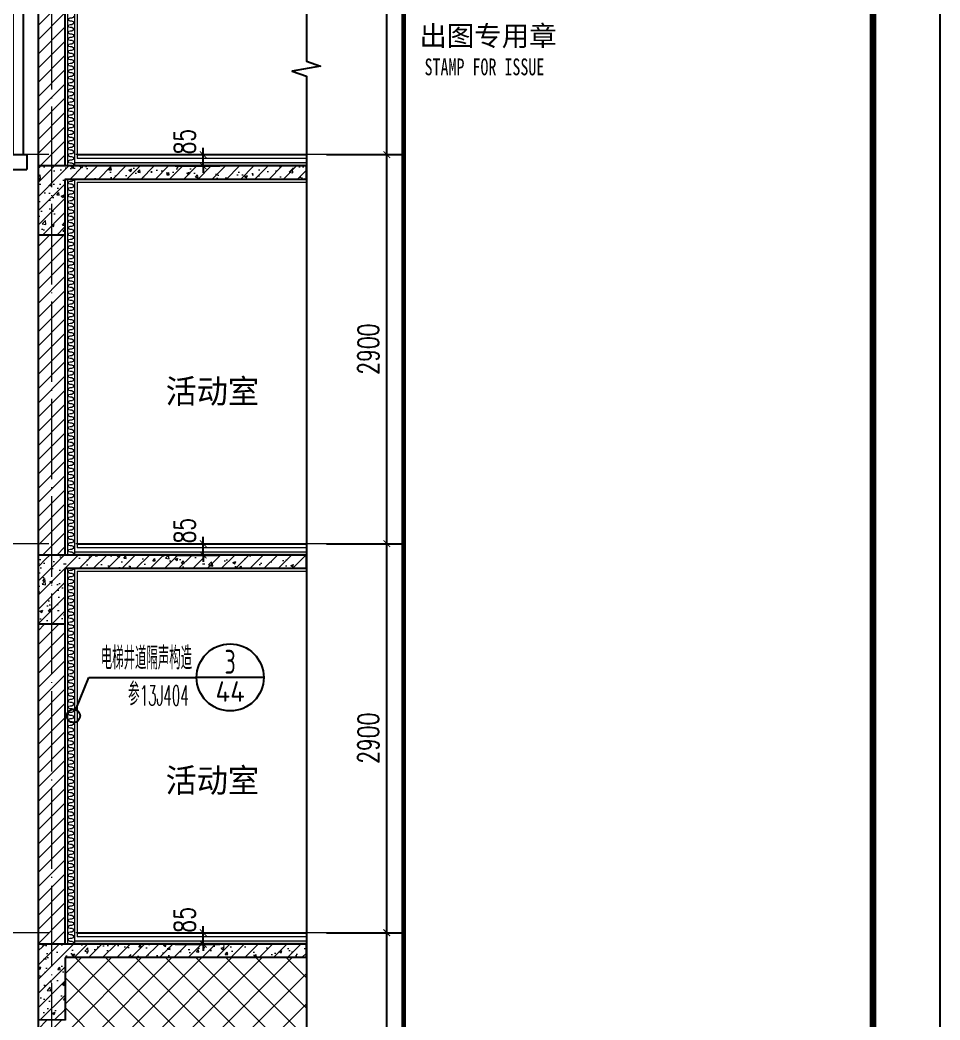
# Model space of a CAD drawing. Extents: x -668857 to 185752, y -270966 to 286822.
# Drawn here: x 49680 to 56540, y 165282 to 172735 of the extents above; entities that cross this region are included whole.
import ezdxf
from ezdxf.enums import TextEntityAlignment as Align

# ---------------------------------------------------------------- set-up
doc = ezdxf.new("R2010")
doc.units = 0
doc.header["$LTSCALE"] = 1000
doc.linetypes.add('DOTE', pattern=[2.42, 2, -0.2, 0.02, -0.2])
doc.layers.get('0').update_dxf_attribs({"linetype": 'CONTINUOUS'})
doc.layers.get('DEFPOINTS').update_dxf_attribs({"linetype": 'CONTINUOUS'})
for name, color, linetype in [('-TK', 7, 'CONTINUOUS'), ('DIM_ELEV', 3, 'CONTINUOUS'), ('DIM_IDEN', 67, 'CONTINUOUS'), ('DIM_SYMB', 3, 'CONTINUOUS'), ('PUB_DIM', 3, 'CONTINUOUS'), ('PUB_TEXT', 2, 'CONTINUOUS'), ('WALL', 5, 'CONTINUOUS'), ('图签文字', 4, 'CONTINUOUS'), ('看线', 251, 'CONTINUOUS'), ('立面-看线', 251, 'CONTINUOUS'), ('设备', 253, 'CONTINUOUS')]:
    doc.layers.add(name, color=color, linetype=linetype)
for name, color, linetype, lineweight in [('DOTE', 19, 'DOTE', 9), ('PUB_HATCH', 8, 'CONTINUOUS', 9), ('内粉刷', 37, 'CONTINUOUS', 9), ('图框', 9, 'CONTINUOUS', 18), ('填充', 251, 'CONTINUOUS', 5)]:
    doc.layers.add(name, color=color, linetype=linetype, lineweight=lineweight)
doc.styles.add('_TCH_DIM', font='SIMPLEX.shx', dxfattribs={"width": 0.7, "bigfont": 'GBCBIG.shx'})
doc.styles.add('_TCH_DIM_T3', font='SIMPLEX', dxfattribs={"width": 0.705882, "bigfont": 'GBCBIG'})
doc.styles.add('STANDARD_T3', font='gbenor.shx', dxfattribs={"bigfont": 'gbcbig.shx'})
doc.styles.add('建筑图签-1', font='simhei.ttf', dxfattribs={"width": 0.7})
doc.dimstyles.new('_TCH_ARCH&&50', dxfattribs={"dimtxt": 157.5, "dimasz": 50, "dimexe": 125, "dimexo": 150, "dimgap": 58.75, "dimtad": 1, "dimdec": 0, "dimzin": 0, "dimdsep": 46, "dimtxsty": '_TCH_DIM_T3', "dimblk": 'ARCHTICK', "dimcen": 0.09, "dimclrt": 7, "dimazin": 0, "dimtfac": 1, "dimtdec": 0, "dimtix": 1, "dimtmove": 2, "dimatfit": 3, "dimldrblk": 'ARCHTICK', "dimfxl": 1, "dimtolj": 1, "dimtzin": 0, "dimarcsym": 0})
pattern_1 = [(45, (-101148.19, 258413.93), (-53.03303, 53.03303), [])]
pattern_2 = [(45, (-101148.19, 258360.08), (-53.03301, 53.03301), []), (50, (-101148.19, 258360.08), (215.17805, -18.82564), [22.5, -247.5]), (355, (-101148.19, 258360.08), (-41.6254, 225.65764), [18, -198]), (100.4514, (-101130.26, 258358.51), (173.55281, 206.83186), [19.12206, -210.34263]), (46.1842, (-101148.2, 258420.08), (320.1723, -49.6557), [33.75, -371.25]), (96.6356, (-101121.5, 258415.94), (280.3988, 292.23536), [28.6831, -315.5139]), (351.1842, (-101148.2, 258420.08), (280.3986, 292.2356), [27, -297]), (21, (-101118.19, 258405.08), (179.07212, -120.78567), [22.5, -247.5]), (326, (-101118.19, 258405.08), (72.9946, 217.545), [18, -198]), (71.4514, (-101103.26, 258395.01), (252.0668, 96.75915), [19.12206, -210.34263]), (37.5, (-101148.19, 258360.08), (3.647957, 99.868156), [0, -195.6, 0, -201, 0, -198.75]), (7.5, (-101148.19, 258360.08), (78.92086, 118.323514), [0, -114.6, 0, -191.1, 0, -75.75]), (327.5, (-101215.09, 258360.08), (160.14673, -6.76646), [0, -75, 0, -234, 0, -310.5]), (317.5, (-101245.09, 258360.08), (174.95585, 30.0315), [0, -97.5, 0, -155.4, 0, -220.5])]

# ---------------------------------------------------------------- blocks, each defined once
blk = doc.blocks.new('A1')
blk.add_lwpolyline([(0, 59400), (0, 0), (84100, 0), (84100, 59400)], close=True)
at = {"const_width": 100}
blk.add_lwpolyline([(2500, 58400), (2500, 1000), (83100, 1000), (83100, 58400)], close=True, dxfattribs=at)
at = {"layer": '图框', "const_width": 70}
blk.add_lwpolyline([(76100, 1000), (76100, 58400)], dxfattribs=at)
at = {"layer": '图框', "style": '建筑图签-1', "width": 0.7}
blk.add_text('STAMP FOR ISSUE', height=250, dxfattribs=at).set_placement((76413, 31081))
at = {"layer": '图签文字', "color": 7, "style": '建筑图签-1'}
blk.add_text('出图专用章', height=300, dxfattribs=at).set_placement((76336, 31518))
blk = doc.blocks.new('$LinePat$保温层')
at = {"color": 0}
for p, q in [((24, -24), (24, -56)), ((72, -56), (72, -24))]:
    blk.add_line(p, q, dxfattribs=at)
for centre, start, end in [((96, -24), 90, 180), ((0, -24), 0, 90), ((48, -56), 180, 0)]:
    blk.add_arc(centre, 24, start, end, dxfattribs=at)
blk = doc.blocks.new('A$C3EC504A2')
at = {"layer": '设备', "color": 206}
for p, q in [((-172.5, 1734.9), (-143, 1734.9)), ((143.4, 1764), (-143.4, 1764)), ((-133, 1724.9), (-133, 1609.2)), ((-91.6, 1764), (-91.6, -1418.3)), ((82.9, 1764), (82.9, -1418.3)), ((82.9, 1764), (82.9, 1570.1)), ((132.9, 1724.9), (132.9, 1609.2)), ((172.5, 1734.9), (142.9, 1734.9)), ((-91.6, 1570.1), (-242.2, 1570.1)), ((-213.1, 1599.2), (-143, 1599.2)), ((242.2, 1570.1), (82.9, 1570.1)), ((213.1, 1599.2), (142.9, 1599.2)), ((-952.1, 1158.1), (-868.8, 1158.1)), ((-175, -1204.9), (-175, -869.8)), ((175, -1204.9), (175, -869.8)), ((300, -1037.9), (-300, -1037.9)), ((-959.6, -1298), (834.8, -1298)), ((-959.6, -1298), (-959.6, -1418.3)), ((834.8, -1298), (834.8, -1418.3)), ((-959.6, -1418.3), (834.8, -1418.3)), ((-141.6, -1418.3), (-141.6, -1462)), ((132.9, -1418.3), (132.9, -1462)), ((-172.5, -1491.1), (-143, -1491.1)), ((143.4, -1462), (-143.4, -1462)), ((-133, -1501.1), (-133, -1546.6)), ((-91.6, -1462), (-91.6, -1585.7)), ((82.9, -1462), (82.9, -1585.7)), ((132.9, -1501.1), (132.9, -1546.6)), ((172.5, -1491.1), (142.9, -1491.1)), ((242.2, -1585.7), (-242.2, -1585.7)), ((-213.1, -1556.6), (-143, -1556.6)), ((213.1, -1556.6), (142.9, -1556.6))]:
    blk.add_line(p, q, dxfattribs=at)
for points in [[(722.6, 1363.4), (722.6, 1158.1), (-868.8, 1158.1), (-868.8, 1363.4)], [(722.6, 1158.1), (722.6, -1298), (-959.6, -1298), (-959.6, 1158.1)]]:
    blk.add_lwpolyline(points, close=True, dxfattribs=at)
for points in [[(-959.6, 1158.1), (-892.8, 1158.1), (-892.8, -1298)], [(722.6, 1158.1), (805.8, 1158.1), (805.8, -1298)]]:
    blk.add_lwpolyline(points, dxfattribs=at)
for centre, radius, start, end in [((-143.4, 1734.9), 29.1, 90.00001, 180.00001), ((-143, 1724.9), 10, 0.00001, 90.00001), ((142.9, 1724.9), 10, 90.00001, 180.00001), ((143.4, 1734.9), 29.1, 0.00001, 90.00001), ((-143, 1609.2), 10, 270.00001, 0.00001), ((142.9, 1609.2), 10, 180.00001, 270.00001), ((-213.1, 1570.1), 29.1, 90.00001, 180.00001), ((213.1, 1570.1), 29.1, 0.00001, 90.00001), ((-143.4, -1491.1), 29.1, 90.00001, 180.00001), ((-143, -1501.1), 10, 0.00001, 90.00001), ((142.9, -1501.1), 10, 90.00001, 180.00001), ((143.4, -1491.1), 29.1, 0.00001, 90.00001), ((-213.1, -1585.7), 29.1, 90.00001, 180.00001), ((-143, -1546.6), 10, 270.00001, 0.00001), ((142.9, -1546.6), 10, 180.00001, 270.00001), ((213.1, -1585.7), 29.1, 0.00001, 90.00001)]:
    blk.add_arc(centre, radius, start, end, dxfattribs=at)
blk = doc.blocks.new('BFGBFBCBVFB')
at = {"layer": 'PUB_HATCH'}
h = blk.add_hatch(dxfattribs=at)
h.set_pattern_fill('普通砖', color=256, scale=30, style=0)
h.set_pattern_definition([(45, (0, 53.85), (-53.03303, 53.03303), [])])
h.paths.add_polyline_path([(896472.3, 25480), (896272.3, 25480), (896272.3, 23095), (896472.3, 23095)])
at = {"layer": 'WALL'}
for p, q in [((896272.3, 25480), (896272.3, 23095)), ((896472.3, 25480), (896472.3, 23095)), ((896472.3, 23095), (896272.3, 23095))]:
    blk.add_line(p, q, dxfattribs=at)
at = {"layer": '内粉刷'}
for p, q in [((896493.3, 23095), (896493.3, 25895)), ((896543.3, 25895), (896543.3, 23095))]:
    blk.add_line(p, q, dxfattribs=at)
blk.add_lwpolyline([(896563.3, 25875), (896563.3, 23150)], dxfattribs=at)
at = {"layer": '填充', "color": 252, "xscale": -0.5013020832264923, "yscale": 0.499999999874268, "zscale": 0.4999999998742679, "rotation": 269.9999999995265}
for p in [(896538.3, 24162.5), (896538.3, 24114.3), (896538.3, 24066.2), (896538.3, 24018.1), (896538.3, 23970), (896538.3, 23921.8), (896538.3, 23873.7), (896538.3, 23825.6), (896538.3, 23777.5), (896538.3, 23729.3), (896538.3, 23681.2), (896538.3, 23633.1), (896538.3, 23585), (896538.3, 23536.8), (896538.3, 23488.7), (896538.3, 23440.6), (896538.3, 23392.5), (896538.3, 23344.3), (896538.3, 23296.2), (896538.3, 23248.1), (896538.3, 23200), (896538.3, 23151.8), (896538.3, 23103.7)]:
    blk.add_blockref('$LinePat$保温层', p, dxfattribs=at)
blk = doc.blocks.new('_ArchTick')
at = {"color": 0, "linetype": 'ByBlock', "const_width": 0.15}
blk.add_lwpolyline([(-0.5, -0.5), (0.5, 0.5)], dxfattribs=at)
blk = doc.blocks.new('*D548')
at = {"layer": 'DEFPOINTS', "color": 0, "transparency": 16777216}
for p in [(50687.5, 165931.6), (51045.9, 165931.6), (50687.5, 165846.7)]:
    blk.add_point(p, dxfattribs=at)
at = {"layer": 'PUB_DIM', "color": 0, "lineweight": -2, "transparency": 16777216}
for p, q in [((51045.9, 165931.6), (51045.9, 165981.6)), ((50837.5, 165931.6), (51170.9, 165931.6)), ((51045.9, 165846.7), (51045.9, 165931.6)), ((50837.5, 165846.7), (51170.9, 165846.7)), ((51045.9, 165846.7), (51045.9, 165796.7))]:
    blk.add_line(p, q, dxfattribs=at)
at = {"layer": 'PUB_DIM', "color": 0, "lineweight": -2, "transparency": 16777216, "xscale": 50, "yscale": 50, "zscale": 50}
for p, rotation in [((51045.9, 165931.6), 270), ((51045.9, 165846.7), 90)]:
    blk.add_blockref('_ArchTick', p, dxfattribs=dict(at, rotation=rotation))
at = {"layer": 'PUB_DIM', "color": 7, "transparency": 16777216, "insert": (50908.4, 166028.4), "char_height": 157.5, "attachment_point": 5, "rotation": 90, "style": '_TCH_DIM_T3'}
blk.add_mtext('\\A1;85', dxfattribs=at)
blk = doc.blocks.new('*D549')
at = {"layer": 'DEFPOINTS', "color": 0, "transparency": 16777216}
for p in [(50687.5, 168831.6), (51045.9, 168831.6), (50687.5, 168746.7)]:
    blk.add_point(p, dxfattribs=at)
at = {"layer": 'PUB_DIM', "color": 0, "lineweight": -2, "transparency": 16777216}
for p, q in [((50837.5, 168831.6), (51170.9, 168831.6)), ((51045.9, 168831.6), (51045.9, 168881.6)), ((51045.9, 168746.7), (51045.9, 168831.6)), ((50837.5, 168746.7), (51170.9, 168746.7)), ((51045.9, 168746.7), (51045.9, 168696.7))]:
    blk.add_line(p, q, dxfattribs=at)
at = {"layer": 'PUB_DIM', "color": 0, "lineweight": -2, "transparency": 16777216, "xscale": 50, "yscale": 50, "zscale": 50}
for p, rotation in [((51045.9, 168831.6), 270), ((51045.9, 168746.7), 90)]:
    blk.add_blockref('_ArchTick', p, dxfattribs=dict(at, rotation=rotation))
at = {"layer": 'PUB_DIM', "color": 7, "transparency": 16777216, "insert": (50908.4, 168928.4), "char_height": 157.5, "attachment_point": 5, "rotation": 90, "style": '_TCH_DIM_T3'}
blk.add_mtext('\\A1;85', dxfattribs=at)
blk = doc.blocks.new('*D550')
at = {"layer": 'DEFPOINTS', "color": 0, "transparency": 16777216}
for p in [(50687.5, 171731.6), (51045.9, 171731.6), (50687.5, 171646.7)]:
    blk.add_point(p, dxfattribs=at)
at = {"layer": 'PUB_DIM', "color": 0, "lineweight": -2, "transparency": 16777216}
for p, q in [((50837.5, 171731.6), (51170.9, 171731.6)), ((51045.9, 171731.6), (51045.9, 171781.6)), ((51045.9, 171646.7), (51045.9, 171731.6)), ((50837.5, 171646.7), (51170.9, 171646.7)), ((51045.9, 171646.7), (51045.9, 171596.7))]:
    blk.add_line(p, q, dxfattribs=at)
at = {"layer": 'PUB_DIM', "color": 0, "lineweight": -2, "transparency": 16777216, "xscale": 50, "yscale": 50, "zscale": 50}
for p, rotation in [((51045.9, 171731.6), 270), ((51045.9, 171646.7), 90)]:
    blk.add_blockref('_ArchTick', p, dxfattribs=dict(at, rotation=rotation))
at = {"layer": 'PUB_DIM', "color": 7, "transparency": 16777216, "insert": (50908.4, 171828.4), "char_height": 157.5, "attachment_point": 5, "rotation": 90, "style": '_TCH_DIM_T3'}
blk.add_mtext('\\A1;85', dxfattribs=at)
blk = doc.blocks.new('*D591')
at = {"layer": 'DEFPOINTS', "color": 0, "transparency": 16777216}
for p in [(51815.2, 165931.7), (52415.2, 165931.7), (51815.2, 161181.7)]:
    blk.add_point(p, dxfattribs=at)
at = {"layer": 'PUB_DIM', "color": 0, "lineweight": -2, "transparency": 16777216}
for p, q in [((51965.2, 165931.7), (52540.2, 165931.7)), ((52415.2, 161181.7), (52415.2, 165931.7)), ((51965.2, 161181.7), (52540.2, 161181.7))]:
    blk.add_line(p, q, dxfattribs=at)
at = {"layer": 'PUB_DIM', "color": 0, "lineweight": -2, "transparency": 16777216, "xscale": 50, "yscale": 50, "zscale": 50}
for p, rotation in [((52415.2, 165931.7), 90), ((52415.2, 161181.7), 270)]:
    blk.add_blockref('_ArchTick', p, dxfattribs=dict(at, rotation=rotation))
at = {"layer": 'PUB_DIM', "color": 7, "transparency": 16777216, "insert": (52277.7, 163556.7), "char_height": 157.5, "attachment_point": 5, "rotation": 90, "style": '_TCH_DIM_T3'}
blk.add_mtext('\\A1;4750', dxfattribs=at)
blk = doc.blocks.new('*D592')
at = {"layer": 'DEFPOINTS', "color": 0, "transparency": 16777216}
for p in [(51815.2, 168831.7), (52415.2, 168831.7), (51815.2, 165931.7)]:
    blk.add_point(p, dxfattribs=at)
at = {"layer": 'PUB_DIM', "color": 0, "lineweight": -2, "transparency": 16777216}
for p, q in [((51965.2, 168831.7), (52540.2, 168831.7)), ((52415.2, 165931.7), (52415.2, 168831.7)), ((51965.2, 165931.7), (52540.2, 165931.7))]:
    blk.add_line(p, q, dxfattribs=at)
at = {"layer": 'PUB_DIM', "color": 0, "lineweight": -2, "transparency": 16777216, "xscale": 50, "yscale": 50, "zscale": 50}
for p, rotation in [((52415.2, 168831.7), 90), ((52415.2, 165931.7), 270)]:
    blk.add_blockref('_ArchTick', p, dxfattribs=dict(at, rotation=rotation))
at = {"layer": 'PUB_DIM', "color": 7, "transparency": 16777216, "insert": (52277.7, 167381.7), "char_height": 157.5, "attachment_point": 5, "rotation": 90, "style": '_TCH_DIM_T3'}
blk.add_mtext('\\A1;2900', dxfattribs=at)
blk = doc.blocks.new('*D593')
at = {"layer": 'DEFPOINTS', "color": 0, "transparency": 16777216}
for p in [(51815.2, 171731.7), (52415.2, 171731.7), (51815.2, 168831.7)]:
    blk.add_point(p, dxfattribs=at)
at = {"layer": 'PUB_DIM', "color": 0, "lineweight": -2, "transparency": 16777216}
for p, q in [((51965.2, 171731.7), (52540.2, 171731.7)), ((52415.2, 168831.7), (52415.2, 171731.7)), ((51965.2, 168831.7), (52540.2, 168831.7))]:
    blk.add_line(p, q, dxfattribs=at)
at = {"layer": 'PUB_DIM', "color": 0, "lineweight": -2, "transparency": 16777216, "xscale": 50, "yscale": 50, "zscale": 50}
for p, rotation in [((52415.2, 171731.7), 90), ((52415.2, 168831.7), 270)]:
    blk.add_blockref('_ArchTick', p, dxfattribs=dict(at, rotation=rotation))
at = {"layer": 'PUB_DIM', "color": 7, "transparency": 16777216, "insert": (52277.7, 170281.7), "char_height": 157.5, "attachment_point": 5, "rotation": 90, "style": '_TCH_DIM_T3'}
blk.add_mtext('\\A1;2900', dxfattribs=at)
blk = doc.blocks.new('*D594')
at = {"layer": 'DEFPOINTS', "color": 0, "transparency": 16777216}
for p in [(51815.2, 174631.7), (52415.2, 174631.7), (51815.2, 171731.7)]:
    blk.add_point(p, dxfattribs=at)
at = {"layer": 'PUB_DIM', "color": 0, "lineweight": -2, "transparency": 16777216}
for p, q in [((51965.2, 174631.7), (52540.2, 174631.7)), ((52415.2, 171731.7), (52415.2, 174631.7)), ((51965.2, 171731.7), (52540.2, 171731.7))]:
    blk.add_line(p, q, dxfattribs=at)
at = {"layer": 'PUB_DIM', "color": 0, "lineweight": -2, "transparency": 16777216, "xscale": 50, "yscale": 50, "zscale": 50}
for p, rotation in [((52415.2, 174631.7), 90), ((52415.2, 171731.7), 270)]:
    blk.add_blockref('_ArchTick', p, dxfattribs=dict(at, rotation=rotation))
at = {"layer": 'PUB_DIM', "color": 7, "transparency": 16777216, "insert": (52277.7, 173181.7), "char_height": 157.5, "attachment_point": 5, "rotation": 90, "style": '_TCH_DIM_T3'}
blk.add_mtext('\\A1;2900', dxfattribs=at)

msp = doc.modelspace()

# ---------------------------------------------------------------- hatches: boundary and pattern name
at = {"layer": 'PUB_HATCH'}
h = msp.add_hatch(dxfattribs=at)
h.set_pattern_fill('钢筋混凝土', color=256, scale=30, style=0)
h.set_pattern_definition(pattern_2)
h.paths.add_polyline_path([(51815.21, 171646.66), (49815.13, 171646.66), (50015.13, 171546.66), (51815.21, 171546.66)])
h = msp.add_hatch(dxfattribs=at)
h.set_pattern_fill('钢筋混凝土', color=256, scale=30, style=0)
h.set_pattern_definition(pattern_2)
h.paths.add_polyline_path([(50015.13, 171546.66), (49815.13, 171646.66), (49815.13, 171131.66), (50015.13, 171131.66)])
h = msp.add_hatch(dxfattribs=at)
h.set_pattern_fill('普通砖', color=256, scale=30, style=0)
h.set_pattern_definition(pattern_1)
h.paths.add_polyline_path([(50015.13, 171131.66), (49815.13, 171131.66), (49815.13, 168746.66), (50015.13, 168746.66)])
h = msp.add_hatch(dxfattribs=at)
h.set_pattern_fill('钢筋混凝土', color=256, scale=30, style=0)
h.set_pattern_definition(pattern_2)
h.paths.add_polyline_path([(51815.22, 168746.66), (49815.13, 168746.66), (50015.13, 168646.66), (51815.22, 168646.66)])
h = msp.add_hatch(dxfattribs=at)
h.set_pattern_fill('钢筋混凝土', color=256, scale=30, style=0)
h.set_pattern_definition(pattern_2)
h.paths.add_polyline_path([(50015.13, 168646.66), (49815.13, 168746.66), (49815.13, 168231.66), (50015.13, 168231.66)])
h = msp.add_hatch(dxfattribs=at)
h.set_pattern_fill('普通砖', color=256, scale=30, style=0)
h.set_pattern_definition(pattern_1)
h.paths.add_polyline_path([(50015.13, 168231.66), (49815.13, 168231.66), (49815.14, 165846.66), (50015.14, 165846.66)])
h = msp.add_hatch(dxfattribs=at)
h.set_pattern_fill('钢筋混凝土', color=256, scale=30, style=0)
h.set_pattern_definition(pattern_2)
h.paths.add_polyline_path([(51815.19, 165846.66), (49816.12, 165846.66), (50016.12, 165746.66), (51815.19, 165746.66)])
h = msp.add_hatch(dxfattribs=at)
h.set_pattern_fill('钢筋混凝土', color=256, scale=30, style=0)
h.set_pattern_definition(pattern_2)
h.paths.add_polyline_path([(50016.12, 165746.66), (49816.12, 165846.66), (49816.12, 165281.72), (50016.12, 165281.71)])
h = msp.add_hatch(dxfattribs=at)
h.set_pattern_fill('普通砖', color=256, scale=30, style=0)
h.set_pattern_definition(pattern_1)
h.paths.add_polyline_path([(50016.12, 165281.71), (49816.12, 165281.72), (49816.09, 161081.66), (50016.09, 161081.66)])
at = {"layer": '填充'}
h = msp.add_hatch(dxfattribs=at)
h.set_pattern_fill('ANSI37', color=196, scale=100, style=0)
h.set_pattern_definition([(45, (-1248317.74, -343569.12), (-112.253202, 112.253202), []), (135, (-1248317.74, -343569.12), (-112.253202, -112.253202), [])])
h.paths.add_polyline_path([(51815.19, 161181.66), (51815.19, 165746.66), (50016.12, 165746.66), (50016.12, 165746.66), (50016.12, 161181.66)])
at = {"layer": '立面-看线'}
h = msp.add_hatch(dxfattribs=at)
h.set_pattern_fill('HONEY', color=256, scale=7)
h.set_pattern_definition([(0, (-752825.959, -213715.289), (16.66875, 9.623705), [11.1125, -22.225]), (120, (-752825.959, -213715.289), (-16.66874801, 9.62370845), [11.1125, -22.225]), (60, (-752825.959, -213715.289), (1.99e-06, 19.24741345), [-22.225, 11.1125])])
h.paths.add_polyline_path([(50086.12, 171671.66), (50086.12, 171646.66), (51815.21, 171646.66), (51815.21, 171671.66)])
h = msp.add_hatch(dxfattribs=at)
h.set_pattern_fill('HONEY', color=256, scale=7)
h.set_pattern_definition([(0, (-752825.955, -216615.289), (16.66875, 9.623705), [11.1125, -22.225]), (120, (-752825.955, -216615.289), (-16.66874801, 9.62370845), [11.1125, -22.225]), (60, (-752825.955, -216615.289), (1.99e-06, 19.24741345), [-22.225, 11.1125])])
h.paths.add_polyline_path([(50086.12, 168771.66), (50086.12, 168746.66), (51815.22, 168746.66), (51815.22, 168771.66)])
h = msp.add_hatch(dxfattribs=at)
h.set_pattern_fill('HONEY', color=256, scale=7)
h.set_pattern_definition([(0, (-752825.986, -219515.289), (16.66875, 9.623705), [11.1125, -22.225]), (120, (-752825.986, -219515.289), (-16.66874801, 9.62370845), [11.1125, -22.225]), (60, (-752825.986, -219515.289), (1.99e-06, 19.24741345), [-22.225, 11.1125])])
h.paths.add_polyline_path([(50086.12, 165871.66), (50086.12, 165846.66), (51815.19, 165846.66), (51815.19, 165871.66)])

# ---------------------------------------------------------------- linework, layer by layer
at = {"layer": 'DIM_ELEV'}
for p, q in [((52015.19, 171731.66), (52540.19, 171731.66)), ((52015.19, 168831.66), (52540.19, 168831.66)), ((52015.19, 165931.66), (52540.19, 165931.66))]:
    msp.add_line(p, q, dxfattribs=at)
at = {"layer": 'DIM_IDEN', "color": 3}
for p, q in [((50096.37, 167594.81), (50193.17, 167834.72)), ((50193.17, 167834.72), (50997.05, 167834.72)), ((51497.05, 167834.72), (50997.05, 167834.72))]:
    msp.add_line(p, q, dxfattribs=at)
for centre, radius in [((51247.05, 167834.72), 250), ((50077.61, 167548.3), 50.16)]:
    msp.add_circle(centre, radius, dxfattribs=at)
at = {"layer": 'DIM_SYMB'}
msp.add_lwpolyline([(51815.19, 184431.66), (51815.19, 172428.52), (51920.19, 172390.31), (51710.19, 172353.28), (51815.19, 172316.02), (51815.19, 160312.89)], dxfattribs=at)
at = {"layer": 'DOTE', "linetype": 'DOTE', "ltscale": 0.3}
msp.add_line((49915.12, 184431.66), (49915.14, 159531.66), dxfattribs=at)
at = {"layer": 'DOTE', "linetype": 'DOTE'}
for p, q in [((52315.19, 171731.66), (36838.13, 171731.66)), ((52315.19, 168831.66), (36838.13, 168831.66)), ((52315.19, 165931.66), (36838.13, 165931.66))]:
    msp.add_line(p, q, dxfattribs=at)
at = {"layer": 'PUB_HATCH', "color": 215, "true_color": 0xa953a0}
for p, q in [((50086.12, 171671.66), (51815.21, 171671.66)), ((50086.12, 168771.66), (51815.22, 168771.66)), ((50086.12, 165871.66), (51815.19, 165871.66))]:
    msp.add_line(p, q, dxfattribs=at)
at = {"layer": 'WALL'}
for p, q in [((51815.21, 171646.66), (49815.13, 171646.66)), ((49815.13, 171646.66), (49815.13, 171131.66)), ((51815.21, 171546.66), (51815.21, 171646.66)), ((51815.21, 171546.66), (50015.13, 171546.66)), ((50015.13, 171546.66), (50015.13, 171131.66)), ((49815.13, 171131.66), (49815.13, 168746.66)), ((50015.13, 171131.66), (49815.13, 171131.66)), ((50015.13, 171131.66), (50015.13, 168746.66)), ((51815.22, 168746.66), (49815.13, 168746.66)), ((49815.13, 168746.66), (49815.13, 168231.66)), ((51815.22, 168646.66), (51815.22, 168746.66)), ((51815.22, 168646.66), (50015.13, 168646.66)), ((50015.13, 168646.66), (50015.13, 168231.66)), ((49815.13, 168231.66), (49815.14, 165846.66)), ((50015.13, 168231.66), (49815.13, 168231.66)), ((50015.13, 168231.66), (50015.14, 165846.66)), ((51815.19, 165846.66), (49816.12, 165846.66)), ((49816.12, 165846.66), (49816.12, 165281.72)), ((51815.19, 165746.66), (51815.19, 165846.66)), ((51815.19, 165746.66), (50016.12, 165746.66)), ((50016.12, 165746.66), (50016.12, 165281.71)), ((49816.12, 165281.72), (49816.09, 161081.66)), ((50016.12, 165281.71), (49816.12, 165281.72))]:
    msp.add_line(p, q, dxfattribs=at)
at = {"layer": '内粉刷'}
for p, q in [((50036.12, 168746.7), (50036.12, 171546.66)), ((50086.12, 171546.66), (50086.12, 168746.7)), ((50106.12, 171526.66), (51815.21, 171526.66)), ((50036.12, 165846.7), (50036.12, 168646.66)), ((50086.12, 168646.66), (50086.12, 165846.7)), ((50106.12, 168626.66), (51815.22, 168626.66))]:
    msp.add_line(p, q, dxfattribs=at)
for points in [[(51815.21, 171701.66), (50106.12, 171701.66)], [(50106.12, 171526.66), (50106.12, 168801.66)], [(51815.22, 168801.66), (50106.12, 168801.66)], [(50106.12, 168626.66), (50106.12, 165901.66)], [(51815.19, 165901.66), (50106.12, 165901.66)]]:
    msp.add_lwpolyline(points, dxfattribs=at)
at = {"layer": '看线', "color": 32}
for p, q in [((50106.12, 171731.66), (51815.21, 171731.66)), ((50106.12, 168831.66), (51815.22, 168831.66)), ((50106.09, 165931.66), (51815.19, 165931.66))]:
    msp.add_line(p, q, dxfattribs=at)

# ---------------------------------------------------------------- block references
at = {"layer": '-TK', "xscale": 0.5, "yscale": 0.5, "zscale": 0.5}
msp.add_blockref('A1', (14490.19, 156782.28), dxfattribs=at)
msp.add_blockref('BFGBFBCBVFB', (-846457.27, 148551.87))
at = {"xscale": 0.9285492283842308, "yscale": 0.9285492283842308, "zscale": 0.9285492283842308}
msp.add_blockref('A$C3EC504A2', (48956.22, 172936.92), dxfattribs=at)
at = {"layer": '填充', "color": 252, "xscale": -0.5013020832264923, "yscale": 0.499999999874268, "zscale": 0.4999999998742679, "rotation": 269.9999999995265}
for p in [(50081.12, 171498.54), (50081.12, 171450.41), (50081.12, 171402.29), (50081.12, 171354.16), (50081.12, 171306.04), (50081.12, 171257.91), (50081.12, 171209.79), (50081.12, 171161.66), (50081.12, 171113.54), (50081.12, 171065.41), (50081.12, 171017.29), (50081.12, 170969.16), (50081.12, 170921.04), (50081.12, 170872.91), (50081.12, 170824.79), (50081.12, 170776.66), (50081.12, 170728.54), (50081.12, 170680.41), (50081.12, 170632.29), (50081.12, 170584.16), (50081.12, 170536.04), (50081.12, 170487.91), (50081.12, 170439.79), (50081.12, 170391.66), (50081.12, 170343.54), (50081.12, 170295.41), (50081.12, 170247.29), (50081.12, 170199.16), (50081.12, 170151.04), (50081.12, 170102.91), (50081.12, 170054.79), (50081.12, 170006.66), (50081.12, 169958.54), (50081.12, 169910.41), (50081.12, 169862.29), (50081.12, 169814.16), (50081.12, 169766.04), (50081.12, 169717.91), (50081.12, 169669.79), (50081.12, 169621.66), (50081.12, 169573.54), (50081.12, 169525.41), (50081.12, 169477.29), (50081.12, 169429.16), (50081.12, 169381.04), (50081.12, 169332.91), (50081.12, 169284.79), (50081.12, 169236.66), (50081.12, 169188.54), (50081.12, 169140.41), (50081.12, 169092.29), (50081.12, 169044.16), (50081.12, 168996.04), (50081.12, 168947.91), (50081.12, 168899.79), (50081.12, 168851.66), (50081.12, 168803.54), (50081.12, 168755.41), (50081.12, 168598.54), (50081.12, 168550.41), (50081.12, 168502.29), (50081.12, 168454.16), (50081.12, 168406.04), (50081.12, 168357.91), (50081.12, 168309.79), (50081.12, 168261.66), (50081.12, 168213.54), (50081.12, 168165.41), (50081.12, 168117.29), (50081.12, 168069.16), (50081.12, 168021.04), (50081.12, 167972.91), (50081.12, 167924.79), (50081.12, 167876.66), (50081.12, 167828.54), (50081.12, 167780.41), (50081.12, 167732.29), (50081.12, 167684.16), (50081.12, 167636.04), (50081.12, 167587.91), (50081.12, 167539.79), (50081.12, 167491.66), (50081.12, 167443.54), (50081.12, 167395.41), (50081.12, 167347.29), (50081.12, 167299.16), (50081.12, 167251.04), (50081.12, 167202.91), (50081.12, 167154.79), (50081.12, 167106.66), (50081.12, 167058.54), (50081.12, 167010.41), (50081.12, 166962.29), (50081.12, 166914.16), (50081.12, 166866.04), (50081.12, 166817.91), (50081.12, 166769.79), (50081.12, 166721.66), (50081.12, 166673.54), (50081.12, 166625.41), (50081.12, 166577.29), (50081.12, 166529.16), (50081.12, 166481.04), (50081.12, 166432.91), (50081.12, 166384.79), (50081.12, 166336.66), (50081.12, 166288.54), (50081.12, 166240.41), (50081.12, 166192.29), (50081.12, 166144.16), (50081.12, 166096.04), (50081.12, 166047.91), (50081.12, 165999.79), (50081.12, 165951.66), (50081.12, 165903.54), (50081.12, 165855.41)]:
    msp.add_blockref('$LinePat$保温层', p, dxfattribs=at)

# ---------------------------------------------------------------- texts
at = {"layer": 'PUB_TEXT'}
for p in [(50765.99, 169878.25), (50765.99, 166978.25)]:
    msp.add_text('活动室', height=178.723, dxfattribs=at).set_placement(p)
at = {"layer": 'PUB_TEXT', "color": 3, "style": '_TCH_DIM'}
for s, height, width, p in [('电梯井道隔声构造', 168.794, 0.7, (50282.37, 167894.07)), ('参', 168.79, 0.7, (50486.49, 167626.42)), ('13J404', 148.75, 0.494118, (50572.5, 167626.42))]:
    msp.add_text(s, height=height, dxfattribs=dict(at, width=width)).set_placement(p)
at = {"layer": 'PUB_TEXT', "color": 3, "style": 'STANDARD_T3'}
for s, height, width, p, p2 in [('3', 177.82, 0.951379, (51205.36, 167862.19), (51288.74, 167862.19)), ('44', 151.987, 1.195402, (51137.28, 167653.68), (51356.82, 167653.68))]:
    msp.add_text(s, height=height, dxfattribs=dict(at, width=width)).set_placement(p, p2, align=Align.FIT)

# ---------------------------------------------------------------- dimensions: what is measured, and where the dimension line sits
at = {"layer": 'PUB_DIM'}
for p1, p2, picture, middle in [((51815.19, 171731.66), (51815.19, 174631.66), '*D594', (52277.69, 173181.66)), ((51815.19, 168831.66), (51815.19, 171731.66), '*D593', (52277.69, 170281.66)), ((51815.19, 165931.66), (51815.19, 168831.66), '*D592', (52277.69, 167381.66)), ((51815.19, 161181.66), (51815.19, 165931.66), '*D591', (52277.69, 163556.66))]:
    dim = msp.add_aligned_dim(p1=p1, p2=p2, distance=-600, dimstyle='_TCH_ARCH&&50', dxfattribs=at)
    dim.commit()
    dim.dimension.update_dxf_attribs({"geometry": picture, "text_midpoint": middle})
for base, p1, p2, picture, middle in [((51045.91, 171731.64), (50687.51, 171646.66), (50687.51, 171731.64), '*D550', (50908.41, 171828.35)), ((51045.91, 168831.64), (50687.51, 168746.66), (50687.51, 168831.64), '*D549', (50908.41, 168928.35)), ((51045.91, 165931.64), (50687.51, 165846.66), (50687.51, 165931.64), '*D548', (50908.41, 166028.35))]:
    dim = msp.add_linear_dim(base=base, p1=p1, p2=p2, angle=90, dimstyle='_TCH_ARCH&&50', dxfattribs=at)
    dim.commit()
    dim.dimension.update_dxf_attribs({"geometry": picture, "text_midpoint": middle, "dimtype": 161})

doc.saveas('drawing.dxf')
